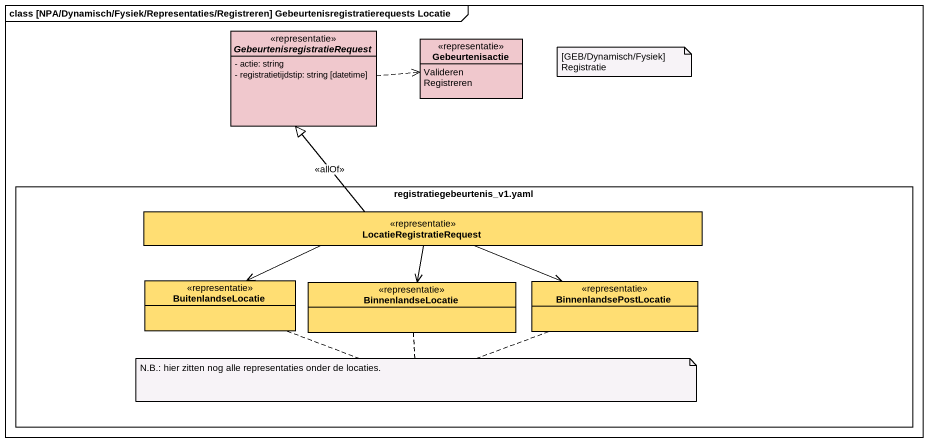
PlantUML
@startuml
mainframe class [NPA/Dynamisch/Fysiek/Representaties/Registreren] Gebeurtenisregistratierequests Locatie
hide circle
hide empty members
skinparam classAttributeIconSize 0
abstract class "GebeurtenisregistratieRequest" as GebeurtenisregistratieReques <<representatie>> #F0C8CD {
  - actie: string
  - registratietijdstip: string [datetime]
}
enum Gebeurtenisactie <<representatie>> #F0C8CD {
  Valideren
  Registreren
}
rectangle "registratiegebeurtenis_v1.yaml" as registratiegebeurtenis_v1 {
  class LocatieRegistratieRequest <<representatie>> #FFDE73
  class BuitenlandseLocatie <<representatie>> #FFDE73
  class BinnenlandseLocatie <<representatie>> #FFDE73
  class BinnenlandsePostLocatie <<representatie>> #FFDE73
}
GebeurtenisregistratieReques .right.> Gebeurtenisactie
LocatieRegistratieRequest -up-|> GebeurtenisregistratieReques : <<allOf>>
LocatieRegistratieRequest -left-> BuitenlandseLocatie
LocatieRegistratieRequest --> BinnenlandseLocatie
LocatieRegistratieRequest -right-> BinnenlandsePostLocatie
note as N1
  [GEB/Dynamisch/Fysiek] Registratie
end note
note as N2
  N.B.: hier zitten nog alle representaties onder de locaties.
end note
N2 .. BinnenlandseLocatie
N2 .. BuitenlandseLocatie
N2 .. BinnenlandsePostLocatie
@enduml
